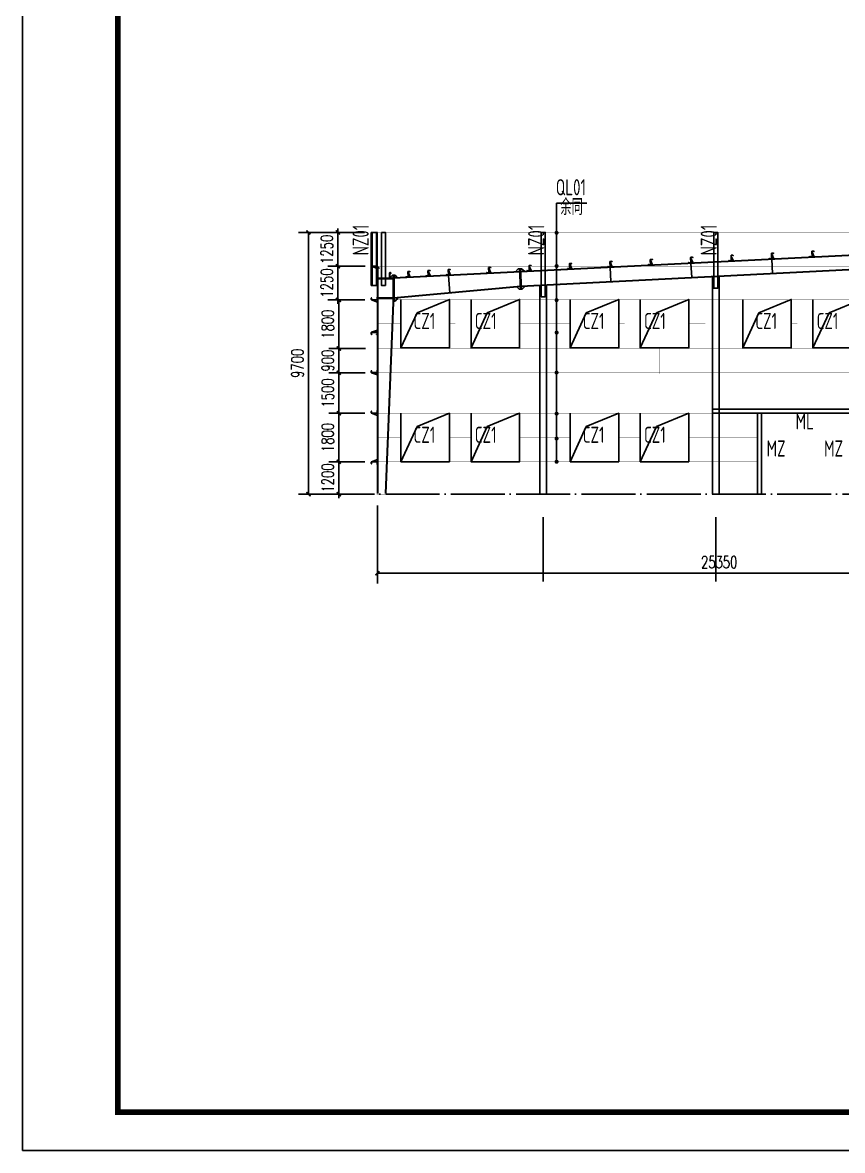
# Model space of a CAD drawing. Extents: x 180850 to 1399066, y 48356 to 327880.
# Drawn here: x 1041333 to 1071736, y 136382 to 178186 of the extents above; entities that cross this region are included whole.
import ezdxf
from ezdxf.enums import TextEntityAlignment as Align

# ---------------------------------------------------------------- set-up
doc = ezdxf.new("R2010")
doc.units = 0
doc.header["$LTSCALE"] = 1000
doc.linetypes.add('DOTE', pattern=[2.42, 2, -0.2, 0.02, -0.2])
doc.layers.add('_0', color=7, linetype='Continuous', lineweight=25)
for name, color, linetype in [('AXIS', 3, 'Continuous'), ('DOTE', 1, 'Continuous'), ('GL', 150, 'Continuous'), ('GZ', 50, 'Continuous'), ('LT', 181, 'Continuous'), ('PUB_DIM', 3, 'Continuous'), ('PUB_TITLE', 4, 'Continuous'), ('PZ', 202, 'Continuous'), ('TEXT', 7, 'Continuous'), ('THIN', 7, 'Continuous'), ('天沟', 2, 'Continuous')]:
    doc.layers.add(name, color=color, linetype=linetype)
doc.styles.add('_TCH_DIM_T3', font='SIMPLEX', dxfattribs={"width": 0.705882, "bigfont": 'GBCBIG'})
doc.styles.add('TSSD_Dimension', font='Tssdeng.shx', dxfattribs={"width": 0.8, "bigfont": 'hztxt.shx'})
doc.styles.add('TSSD_Label', font='tssdeng.shx', dxfattribs={"width": 0.7, "bigfont": 'hztxt.shx'})
doc.styles.add('TSSD_Norm', font='tssdeng.shx', dxfattribs={"bigfont": 'hztxt.shx'})
doc.dimstyles.new('_TCH_ARCH&&150', dxfattribs={"dimtxt": 446.25, "dimasz": 150, "dimexe": 375, "dimexo": 450, "dimgap": 189.375, "dimtad": 1, "dimdec": 0, "dimzin": 0, "dimdsep": 46, "dimtxsty": '_TCH_DIM_T3', "dimblk": 'ARCHTICK', "dimcen": 0.09, "dimclrd": 3, "dimclre": 3, "dimclrt": 7, "dimazin": 2, "dimtfac": 1, "dimtdec": 0, "dimtix": 1, "dimtmove": 2, "dimatfit": 3, "dimfxl": 1, "dimtolj": 1, "dimtzin": 0, "dimarcsym": 0})

# ---------------------------------------------------------------- blocks, each defined once
blk = doc.blocks.new('_ArchTick')
at = {"color": 0, "linetype": 'ByBlock', "const_width": 0.4}
blk.add_lwpolyline([(-0.5, -0.5), (0.5, 0.5)], dxfattribs=at)
blk = doc.blocks.new('*D1322')
at = {"layer": 'Defpoints', "color": 0, "transparency": 16777216}
for p in [(1053062, 161907), (1054470, 161907), (1054465, 160707)]:
    blk.add_point(p, dxfattribs=at)
at = {"layer": 'PUB_DIM', "color": 3, "lineweight": -2, "transparency": 16777216}
for p, q in [((1054020, 161907), (1052687, 161907)), ((1053062, 161907), (1053062, 162057)), ((1053062, 160707), (1053062, 161907)), ((1054015, 160707), (1052687, 160707)), ((1053062, 160707), (1053062, 160557))]:
    blk.add_line(p, q, dxfattribs=at)
at = {"layer": 'PUB_DIM', "color": 3, "lineweight": -2, "transparency": 16777216, "xscale": 150, "yscale": 150, "zscale": 150}
for p, rotation in [((1053062, 161907), 270), ((1053062, 160707), 90)]:
    blk.add_blockref('_ArchTick', p, dxfattribs=dict(at, rotation=rotation))
at = {"layer": 'PUB_DIM', "color": 7, "transparency": 16777216, "insert": (1052649, 161307), "char_height": 446.2, "attachment_point": 5, "rotation": 90, "style": '_TCH_DIM_T3'}
blk.add_mtext('\\A1;1200', dxfattribs=at)
blk = doc.blocks.new('*D1323')
at = {"layer": 'Defpoints', "color": 0, "transparency": 16777216}
for p in [(1053062, 163707), (1054470, 163707), (1054470, 161907)]:
    blk.add_point(p, dxfattribs=at)
at = {"layer": 'PUB_DIM', "color": 3, "lineweight": -2, "transparency": 16777216}
for p, q in [((1054020, 163707), (1052687, 163707)), ((1053062, 161907), (1053062, 163707)), ((1054020, 161907), (1052687, 161907))]:
    blk.add_line(p, q, dxfattribs=at)
at = {"layer": 'PUB_DIM', "color": 3, "lineweight": -2, "transparency": 16777216, "xscale": 150, "yscale": 150, "zscale": 150}
for p, rotation in [((1053062, 163707), 90), ((1053062, 161907), 270)]:
    blk.add_blockref('_ArchTick', p, dxfattribs=dict(at, rotation=rotation))
at = {"layer": 'PUB_DIM', "color": 7, "transparency": 16777216, "insert": (1052649, 162807), "char_height": 446.2, "attachment_point": 5, "rotation": 90, "style": '_TCH_DIM_T3'}
blk.add_mtext('\\A1;1800', dxfattribs=at)
blk = doc.blocks.new('*D1324')
at = {"layer": 'AXIS', "color": 3, "lineweight": -2, "transparency": 16777216}
for p, q in [((1054036, 165207), (1052687, 165207)), ((1053062, 163707), (1053062, 165207)), ((1054020, 163707), (1052687, 163707))]:
    blk.add_line(p, q, dxfattribs=at)
at = {"layer": 'Defpoints', "color": 0, "transparency": 16777216}
for p in [(1053062, 165207), (1054486, 165207), (1054470, 163707)]:
    blk.add_point(p, dxfattribs=at)
at = {"layer": 'AXIS', "color": 3, "lineweight": -2, "transparency": 16777216, "xscale": 150, "yscale": 150, "zscale": 150}
for p, rotation in [((1053062, 165207), 90), ((1053062, 163707), 270)]:
    blk.add_blockref('_ArchTick', p, dxfattribs=dict(at, rotation=rotation))
at = {"layer": 'AXIS', "color": 7, "transparency": 16777216, "insert": (1052649, 164457), "char_height": 446.2, "attachment_point": 5, "rotation": 90, "style": '_TCH_DIM_T3'}
blk.add_mtext('\\A1;1500', dxfattribs=at)
blk = doc.blocks.new('*D1325')
at = {"layer": 'Defpoints', "color": 0, "transparency": 16777216}
for p in [(1053062, 167907), (1054470, 167907), (1054504, 166107)]:
    blk.add_point(p, dxfattribs=at)
at = {"layer": 'PUB_DIM', "color": 3, "lineweight": -2, "transparency": 16777216}
for p, q in [((1054020, 167907), (1052687, 167907)), ((1053062, 166107), (1053062, 167907)), ((1054054, 166107), (1052687, 166107))]:
    blk.add_line(p, q, dxfattribs=at)
at = {"layer": 'PUB_DIM', "color": 3, "lineweight": -2, "transparency": 16777216, "xscale": 150, "yscale": 150, "zscale": 150}
for p, rotation in [((1053062, 167907), 90), ((1053062, 166107), 270)]:
    blk.add_blockref('_ArchTick', p, dxfattribs=dict(at, rotation=rotation))
at = {"layer": 'PUB_DIM', "color": 7, "transparency": 16777216, "insert": (1052649, 167007), "char_height": 446.2, "attachment_point": 5, "rotation": 90, "style": '_TCH_DIM_T3'}
blk.add_mtext('\\A1;1800', dxfattribs=at)
blk = doc.blocks.new('*D1326')
at = {"layer": 'Defpoints', "color": 0, "transparency": 16777216}
for p in [(1053028, 169157), (1054488, 169157, -4), (1054470, 167907)]:
    blk.add_point(p, dxfattribs=at)
at = {"layer": 'PUB_DIM', "color": 3, "lineweight": -2, "transparency": 16777216}
for p, q in [((1053028, 169157), (1053028, 169307)), ((1054038, 169157), (1052653, 169157)), ((1053028, 167907), (1053028, 169157)), ((1054020, 167907), (1052653, 167907)), ((1053028, 167907), (1053028, 167757))]:
    blk.add_line(p, q, dxfattribs=at)
at = {"layer": 'PUB_DIM', "color": 3, "lineweight": -2, "transparency": 16777216, "xscale": 150, "yscale": 150, "zscale": 150}
for p, rotation in [((1053028, 169157), 270), ((1053028, 167907), 90)]:
    blk.add_blockref('_ArchTick', p, dxfattribs=dict(at, rotation=rotation))
at = {"layer": 'PUB_DIM', "color": 7, "transparency": 16777216, "insert": (1052616, 168532), "char_height": 446.2, "attachment_point": 5, "rotation": 90, "style": '_TCH_DIM_T3'}
blk.add_mtext('\\A1;1250', dxfattribs=at)
blk = doc.blocks.new('*D1327')
at = {"layer": 'AXIS', "color": 3, "lineweight": -2, "transparency": 16777216}
for p, q in [((1054008, 170407), (1051561, 170407)), ((1051936, 160707), (1051936, 170407)), ((1054036, 160707), (1051561, 160707))]:
    blk.add_line(p, q, dxfattribs=at)
at = {"layer": 'Defpoints', "color": 0, "transparency": 16777216}
for p in [(1051936, 170407), (1054458, 170407, 0), (1054486, 160707)]:
    blk.add_point(p, dxfattribs=at)
at = {"layer": 'AXIS', "color": 3, "lineweight": -2, "transparency": 16777216, "xscale": 150, "yscale": 150, "zscale": 150}
for p, rotation in [((1051936, 170407), 90), ((1051936, 160707), 270)]:
    blk.add_blockref('_ArchTick', p, dxfattribs=dict(at, rotation=rotation))
at = {"layer": 'AXIS', "color": 7, "transparency": 16777216, "insert": (1051524, 165557), "char_height": 446.2, "attachment_point": 5, "rotation": 90, "style": '_TCH_DIM_T3'}
blk.add_mtext('\\A1;9700', dxfattribs=at)
blk = doc.blocks.new('*D1328')
at = {"layer": 'Defpoints', "color": 0, "transparency": 16777216}
for p in [(1054504, 166107), (1053062, 165207), (1054486, 165207)]:
    blk.add_point(p, dxfattribs=at)
at = {"layer": 'PUB_DIM', "color": 3, "lineweight": -2, "transparency": 16777216}
for p, q in [((1054054, 166107), (1052687, 166107)), ((1053062, 166107), (1053062, 166257)), ((1053062, 166107), (1053062, 165207)), ((1054036, 165207), (1052687, 165207)), ((1053062, 165207), (1053062, 165057))]:
    blk.add_line(p, q, dxfattribs=at)
at = {"layer": 'PUB_DIM', "color": 3, "lineweight": -2, "transparency": 16777216, "xscale": 150, "yscale": 150, "zscale": 150}
for p, rotation in [((1053062, 166107), 270), ((1053062, 165207), 90)]:
    blk.add_blockref('_ArchTick', p, dxfattribs=dict(at, rotation=rotation))
at = {"layer": 'PUB_DIM', "color": 7, "transparency": 16777216, "insert": (1052649, 165657), "char_height": 446.2, "attachment_point": 5, "rotation": 90, "style": '_TCH_DIM_T3'}
blk.add_mtext('\\A1;900', dxfattribs=at)
blk = doc.blocks.new('*D1329')
at = {"layer": 'Defpoints', "color": 0, "transparency": 16777216}
for p in [(1054458, 170407, -4), (1053028, 169157), (1054488, 169157, -4)]:
    blk.add_point(p, dxfattribs=at)
at = {"layer": 'PUB_DIM', "color": 3, "lineweight": -2, "transparency": 16777216}
for p, q in [((1054008, 170407), (1052653, 170407)), ((1053028, 170407), (1053028, 170557)), ((1053028, 170407), (1053028, 169157)), ((1054038, 169157), (1052653, 169157)), ((1053028, 169157), (1053028, 169007))]:
    blk.add_line(p, q, dxfattribs=at)
at = {"layer": 'PUB_DIM', "color": 3, "lineweight": -2, "transparency": 16777216, "xscale": 150, "yscale": 150, "zscale": 150}
for p, rotation in [((1053028, 170407), 270), ((1053028, 169157), 90)]:
    blk.add_blockref('_ArchTick', p, dxfattribs=dict(at, rotation=rotation))
at = {"layer": 'PUB_DIM', "color": 7, "transparency": 16777216, "insert": (1052616, 169782), "char_height": 446.2, "attachment_point": 5, "rotation": 90, "style": '_TCH_DIM_T3'}
blk.add_mtext('\\A1;1250', dxfattribs=at)
blk = doc.blocks.new('*D1331')
at = {"color": 3, "lineweight": -2, "transparency": 16777216}
for p, q in [((2111, 4973), (2111, 2090)), ((27461, 4948), (27461, 2090)), ((2111, 2465), (27461, 2465))]:
    blk.add_line(p, q, dxfattribs=at)
at = {"layer": 'Defpoints', "color": 0, "transparency": 16777216}
for p in [(2111, 5423), (27461, 5398, -1), (27461, 2465)]:
    blk.add_point(p, dxfattribs=at)
at = {"color": 3, "lineweight": -2, "transparency": 16777216, "xscale": 150, "yscale": 150, "zscale": 150, "rotation": 180}
blk.add_blockref('_ArchTick', (2111, 2465), dxfattribs=at)
at = {"color": 3, "lineweight": -2, "transparency": 16777216, "xscale": 150, "yscale": 150, "zscale": 150}
blk.add_blockref('_ArchTick', (27461, 2465), dxfattribs=at)
at = {"color": 7, "transparency": 16777216, "insert": (14786, 2877), "char_height": 446.2, "attachment_point": 5, "style": '_TCH_DIM_T3'}
blk.add_mtext('\\A1;25350', dxfattribs=at)
blk = doc.blocks.new('A$C3A585300')
at = {"layer": 'LT', "color": 1, "linetype": 'Continuous'}
for p, q in [((98, 153, -5), (58, 151, -5)), ((98, 153, -5), (58, 151, -5)), ((103, 62, -5), (63, 60, -5)), ((103, 62, -5), (63, 60, -5))]:
    blk.add_line(p, q, dxfattribs=at)
at = {"layer": 'LT', "elevation": -5}
blk.add_lwpolyline([(76, 197, -0.414214), (85, 207), (141, 210), (155, 197), (157, 199), (142, 213), (82, 210, 0.414214), (72, 200), (81, 23, -0.414214), (72, 12), (16, 10), (2, 22), (0, 20), (15, 6), (75, 9, 0.414214), (84, 20), (76, 197)], format="xyb", dxfattribs=at)
at = {"layer": 'LT', "elevation": -1}
for points in [[(76, 192), (82, 192), (91, 0), (85, 0)], [(82, 182), (91, 0), (161, 4)]]:
    blk.add_lwpolyline(points, close=True, dxfattribs=at)
at = {"layer": 'LT', "color": 1, "linetype": 'Continuous'}
for points in [[(75, 140, -5), (74, 164, -5), (84, 140, -5), (83, 165, -5)], [(75, 140, -5), (74, 164, -5), (84, 140, -5), (83, 165, -5)], [(79, 73, -5), (80, 48, -5), (88, 73, -5), (89, 49, -5)], [(79, 73, -5), (80, 48, -5), (88, 73, -5), (89, 49, -5)]]:
    blk.add_solid(points, dxfattribs=at)
blk = doc.blocks.new('A$C5C4D7DB2')
at = {"color": 8}
for p, q in [((10743.4, 13803, -0.9), (10769.7, 13277.7, -0.3)), ((13739.9, 13952.9, -0.9), (13766.2, 13427.5, -0.7)), ((16739.4, 14102.8, -0.9), (16765.7, 13577.5, -1)), ((4752.3, 13503.5, -0.9), (4793.2, 12863, -0.9)), ((7428.2, 13098.6, -0.9), (7400.8, 13647.9, -0.9))]:
    blk.add_line(p, q, dxfattribs=at)
at = {"layer": 'AXIS'}
for p, q in [((2110.5, 4547.9), (2110.5, 2160)), ((8260.5, 4547.9, -0.9), (8260.5, 2160, -0.9)), ((14660.5, 4547.9, -0.9), (14660.5, 2160, -0.9))]:
    blk.add_line(p, q, dxfattribs=at)
at = {"layer": 'DOTE', "linetype": 'DOTE'}
blk.add_line((0, 5397.9, -0.9), (54273.6, 5397.9, -0.9), dxfattribs=at)
at = {"layer": 'GL', "color": 8}
for p, q in [((27460.5, 14638.9, -0.9), (2703.9, 13401.1, -0.9)), ((27460.5, 14650.9, -0.9), (2704.1, 13413.1, -0.9)), ((20487.4, 13763.6, -1.5), (7427.6, 13110.6, 0.1)), ((20488, 13751.6, -1.5), (7428.2, 13098.6, 0.1)), ((7426.7, 13110.5, -0.9), (2706.5, 12672, -4.9)), ((7426.7, 13110.5, -0.9), (2706.5, 12672, -4.9)), ((7428.2, 13098.6, -0.9), (2706.5, 12659.9, -4.9)), ((7428.2, 13098.6, -0.9), (2706.5, 12659.9, -4.9))]:
    blk.add_line(p, q, dxfattribs=at)
at = {"layer": 'GZ', "color": 8}
for p, q in [((2110.5, 5422.9, -0.9), (2110.5, 13383.9, -5)), ((2124.5, 5422.9, -0.9), (2124.5, 13383.9, -5)), ((2696.5, 12673.2, -12.8), (2124.5, 12673.2, -8.8)), ((2696.5, 12673.2, -12.8), (2124.5, 12673.2, -8.8)), ((2696.5, 12659.2, -12.8), (2124.5, 12659.2, -8.8)), ((2696.5, 12659.2, -12.8), (2124.5, 12659.2, -8.8)), ((2696.5, 12499.2, -8.9), (2407.1, 5422.9, -0.9)), ((2710.5, 12499.2, -8.9), (2421.1, 5422.9, -0.9))]:
    blk.add_line(p, q, dxfattribs=at)
at = {"layer": 'GZ'}
for points, elevation in [([(2109.3, 13131.2), (1885.7, 13131.2), (1885.7, 15094.2), (2109.3, 15094.2)], -4.9), ([(2079.3, 13131.2), (1915.7, 13131.2), (1915.7, 15094.2), (2079.3, 15094.2)], -4.9), ([(2260.1, 15097.6), (2410.1, 15097.6), (2410.1, 13130.9), (2260.1, 13130.9)], -0.9), ([(8185.5, 15097.6), (8335.5, 15097.6), (8335.5, 12713.2), (8185.5, 12713.2)], -0.9), ([(14585.5, 15097.6), (14735.5, 15097.6), (14735.5, 13026.7), (14585.5, 13026.7)], -0.9), ([(2110.5, 13383.9), (2696.5, 13383.9), (2696.5, 13397.9), (2110.5, 13397.9)], -6.9), ([(14535.5, 5397.9), (14535.6, 13447.5), (14785.5, 13459.4), (14785.5, 5397.9)], -0.9), ([(8135.5, 5397.9), (8135.6, 13134), (8385.5, 13145.9), (8385.5, 5397.9)], -0.9)]:
    blk.add_lwpolyline(points, close=True, dxfattribs=dict(at, elevation=elevation))
at = {"layer": 'LT'}
for p, q in [((1885.5, 15083, -4.9), (1885.5, 15030.5, -4.9)), ((1888.9, 15033.8, -4.9), (1888.9, 15079.6, -4.9)), ((2110.5, 15097.6, -4.9), (1890.5, 15097.6, -4.9)), ((1890.5, 15097.6, -4.9), (1890.5, 15094.2, -4.9)), ((1890.5, 15094.2, -4.9), (2110.5, 15094.2, -4.9)), ((2094.3, 15094.2, -4.9), (1896.8, 15094.2, -4.9)), ((1900.2, 15090.8, -4.9), (2090.9, 15090.8, -4.9)), ((2102.2, 15079.6, -4.9), (2102.2, 15033.8, -4.9)), ((2105.5, 15030.5, -4.9), (2105.5, 15083, -4.9)), ((2110.5, 15094.2, -4.9), (2110.5, 15097.6, -4.9)), ((1896.8, 15019.2, -4.9), (1908, 15019.2, -4.9)), ((1908, 15022.6, -4.9), (1900.2, 15022.6, -4.9)), ((1908, 15019.2, -4.9), (1908, 15022.6, -4.9)), ((2083, 15022.6, -4.9), (2083, 15019.2, -4.9)), ((2090.9, 15022.6, -4.9), (2083, 15022.6, -4.9)), ((2083, 15019.2, -4.9), (2094.3, 15019.2, -4.9))]:
    blk.add_line(p, q, dxfattribs=at)
at = {"layer": 'LT', "color": 8, "linetype": 'Continuous'}
for p, q in [((16748.6, 14267.8, -4.9), (16708.7, 14265.8, -4.9)), ((16748.6, 14267.8, -4.9), (16708.7, 14265.8, -4.9)), ((18246.7, 14342.7, -4.9), (18206.8, 14340.7, -4.9)), ((18246.7, 14342.7, -4.9), (18206.8, 14340.7, -4.9)), ((18251.3, 14251.3, -4.9), (18211.4, 14249.3, -4.9)), ((18251.3, 14251.3, -4.9), (18211.4, 14249.3, -4.9)), ((13752.3, 14117.9, -4.9), (13712.4, 14116, -4.9)), ((13752.3, 14117.9, -4.9), (13712.4, 14116, -4.9)), ((13756.9, 14026.5, -4.9), (13717, 14024.5, -4.9)), ((13756.9, 14026.5, -4.9), (13717, 14024.5, -4.9)), ((15250.4, 14192.9, -4.9), (15210.6, 14190.9, -4.9)), ((15250.4, 14192.9, -4.9), (15210.6, 14190.9, -4.9)), ((15255, 14101.4, -4.9), (15215.1, 14099.5, -4.9)), ((15255, 14101.4, -4.9), (15215.1, 14099.5, -4.9)), ((16753.1, 14176.4, -4.9), (16713.3, 14174.4, -4.9)), ((16753.1, 14176.4, -4.9), (16713.3, 14174.4, -4.9)), ((1938.7, 6613.4, -4.9), (1938.7, 6575, -4.9)), ((2049.1, 6613.4, -4.9), (2049.1, 6575, -4.9))]:
    blk.add_line(p, q, dxfattribs=at)
at = {"layer": 'LT', "color": 8}
for p, q in [((1884.3, 13860.9, -4.9), (1884.3, 13913.4, -4.9)), ((1887.7, 13910, -4.9), (1887.7, 13864.3, -4.9)), ((1889.3, 13846.3, -4.9), (1889.3, 13849.6, -4.9)), ((1889.3, 13849.6, -4.9), (2109.3, 13849.6, -4.9)), ((2109.3, 13846.3, -4.9), (1889.3, 13846.3, -4.9)), ((1889.3, 13846.3, -4.9), (2109.3, 13766.6, -4.9)), ((1895.6, 13924.6, -4.9), (1906.8, 13924.6, -4.9)), ((2093.1, 13849.6, -4.9), (1895.6, 13849.6, -4.9)), ((1906.8, 13921.3, -4.9), (1898.9, 13921.3, -4.9)), ((1898.9, 13853, -4.9), (2089.7, 13853, -4.9)), ((1906.8, 13924.6, -4.9), (1906.8, 13921.3, -4.9)), ((1937.5, 13827.1, -4.9), (1937.5, 13865.4, -4.9)), ((2047.9, 13827.1, -4.9), (2047.9, 13865.4, -4.9)), ((2081.8, 13921.3, -4.9), (2081.8, 13924.6, -4.9)), ((2081.8, 13924.6, -4.9), (2093.1, 13924.6, -4.9)), ((2089.7, 13921.3, -4.9), (2081.8, 13921.3, -4.9)), ((2100.9, 13864.3, -4.9), (2100.9, 13910, -4.9)), ((2104.3, 13913.4, -4.9), (2104.3, 13860.9, -4.9)), ((2109.3, 13849.6, -4.9), (2109.3, 13846.3, -4.9)), ((1885.5, 12609.2, -4.9), (1885.5, 12661.7, -4.9)), ((1888.9, 12658.3, -4.9), (1888.9, 12612.5, -4.9)), ((1890.5, 12594.5, -4.9), (1890.5, 12597.9, -4.9)), ((1890.5, 12597.9, -4.9), (2110.5, 12597.9, -4.9)), ((2110.5, 12594.5, -4.9), (1890.5, 12594.5, -4.9)), ((1890.5, 12594.5, -4.9), (2110.5, 12514.9, -4.9)), ((1896.8, 12672.9, -4.9), (1908, 12672.9, -4.9)), ((2094.3, 12597.9, -4.9), (1896.8, 12597.9, -4.9)), ((1908, 12669.5, -4.9), (1900.2, 12669.5, -4.9)), ((1900.2, 12601.3, -4.9), (2090.9, 12601.3, -4.9)), ((1908, 12672.9, -4.9), (1908, 12669.5, -4.9)), ((1938.7, 12579.1, -4.9), (1938.7, 12617.4, -4.9)), ((2049.1, 12578.7, -4.9), (2049.1, 12617.1, -4.9)), ((2083, 12669.5, -4.9), (2083, 12672.9, -4.9)), ((2083, 12672.9, -4.9), (2094.3, 12672.9, -4.9)), ((2090.9, 12669.5, -4.9), (2083, 12669.5, -4.9)), ((2102.2, 12612.5, -4.9), (2102.2, 12658.3, -4.9)), ((2105.5, 12661.7, -4.9), (2105.5, 12609.2, -4.9)), ((2110.5, 12597.9, -4.9), (2110.5, 12594.5, -4.9)), ((1885.5, 11383.3, -4.9), (1885.5, 11330.8, -4.9)), ((1888.9, 11334.2, -4.9), (1888.9, 11379.9, -4.9)), ((1890.5, 11397.9, -4.9), (2110.5, 11477.5, -4.9)), ((2110.5, 11397.9, -4.9), (1890.5, 11397.9, -4.9)), ((1890.5, 11397.9, -4.9), (1890.5, 11394.5, -4.9)), ((1890.5, 11394.5, -4.9), (2110.5, 11394.5, -4.9)), ((2094.3, 11394.5, -4.9), (1896.8, 11394.5, -4.9)), ((1896.8, 11319.5, -4.9), (1908, 11319.5, -4.9)), ((1900.2, 11391.2, -4.9), (2090.9, 11391.2, -4.9)), ((1908, 11322.9, -4.9), (1900.2, 11322.9, -4.9)), ((1908, 11319.5, -4.9), (1908, 11322.9, -4.9)), ((1938.7, 11417.1, -4.9), (1938.7, 11378.7, -4.9)), ((2049.1, 11417.1, -4.9), (2049.1, 11378.7, -4.9)), ((2083, 11322.9, -4.9), (2083, 11319.5, -4.9)), ((2090.9, 11322.9, -4.9), (2083, 11322.9, -4.9)), ((2083, 11319.5, -4.9), (2094.3, 11319.5, -4.9)), ((2102.2, 11379.9, -4.9), (2102.2, 11334.2, -4.9)), ((2105.5, 11330.8, -4.9), (2105.5, 11383.3, -4.9)), ((2110.5, 11394.5, -4.9), (2110.5, 11397.9, -4.9)), ((1885.5, 9909.2, -4.9), (1885.5, 9961.7, -4.9)), ((1888.9, 9958.3, -4.9), (1888.9, 9912.5, -4.9)), ((1890.5, 9894.5, -4.9), (1890.5, 9897.9, -4.9)), ((1890.5, 9897.9, -4.9), (2110.5, 9897.9, -4.9)), ((2110.5, 9894.5, -4.9), (1890.5, 9894.5, -4.9)), ((1890.5, 9894.5, -4.9), (2110.5, 9814.9, -4.9)), ((1896.8, 9972.9, -4.9), (1908, 9972.9, -4.9)), ((2094.3, 9897.9, -4.9), (1896.8, 9897.9, -4.9)), ((1908, 9969.5, -4.9), (1900.2, 9969.5, -4.9)), ((1900.2, 9901.3, -4.9), (2090.9, 9901.3, -4.9)), ((1908, 9972.9, -4.9), (1908, 9969.5, -4.9)), ((1938.7, 9875.4, -4.9), (1938.7, 9913.7, -4.9)), ((2049.1, 9875.4, -4.9), (2049.1, 9913.7, -4.9)), ((2083, 9969.5, -4.9), (2083, 9972.9, -4.9)), ((2083, 9972.9, -4.9), (2094.3, 9972.9, -4.9)), ((2090.9, 9969.5, -4.9), (2083, 9969.5, -4.9)), ((2102.2, 9912.5, -4.9), (2102.2, 9958.3, -4.9)), ((2105.5, 9961.7, -4.9), (2105.5, 9909.2, -4.9)), ((2110.5, 9897.9, -4.9), (2110.5, 9894.5, -4.9)), ((1885.5, 8409.2, -4.9), (1885.5, 8461.7, -4.9)), ((1888.9, 8458.3, -4.9), (1888.9, 8412.5, -4.9)), ((1890.5, 8394.5, -4.9), (1890.5, 8397.9, -4.9)), ((1890.5, 8397.9, -4.9), (2110.5, 8397.9, -4.9)), ((2110.5, 8394.5, -4.9), (1890.5, 8394.5, -4.9)), ((1890.5, 8394.5, -4.9), (2110.5, 8314.9, -4.9)), ((1896.8, 8472.9, -4.9), (1908, 8472.9, -4.9)), ((2094.3, 8397.9, -4.9), (1896.8, 8397.9, -4.9)), ((1908, 8469.5, -4.9), (1900.2, 8469.5, -4.9)), ((1900.2, 8401.3, -4.9), (2090.9, 8401.3, -4.9)), ((1908, 8472.9, -4.9), (1908, 8469.5, -4.9)), ((1938.7, 8379.1, -4.9), (1938.7, 8417.4, -4.9)), ((2049.1, 8379.1, -4.9), (2049.1, 8417.4, -4.9)), ((2083, 8469.5, -4.9), (2083, 8472.9, -4.9)), ((2083, 8472.9, -4.9), (2094.3, 8472.9, -4.9)), ((2090.9, 8469.5, -4.9), (2083, 8469.5, -4.9)), ((2102.2, 8412.5, -4.9), (2102.2, 8458.3, -4.9)), ((2105.5, 8461.7, -4.9), (2105.5, 8409.2, -4.9)), ((2110.5, 8397.9, -4.9), (2110.5, 8394.5, -4.9)), ((1885.5, 6583.3, -4.9), (1885.5, 6530.8, -4.9)), ((1888.9, 6534.2, -4.9), (1888.9, 6579.9, -4.9)), ((1890.5, 6597.9, -4.9), (2110.5, 6677.5, -4.9)), ((2110.5, 6597.9, -4.9), (1890.5, 6597.9, -4.9)), ((1890.5, 6597.9, -4.9), (1890.5, 6594.5, -4.9)), ((1890.5, 6594.5, -4.9), (2110.5, 6594.5, -4.9)), ((2094.3, 6594.5, -4.9), (1896.8, 6594.5, -4.9)), ((1896.8, 6519.5, -4.9), (1908, 6519.5, -4.9)), ((1900.2, 6591.2, -4.9), (2090.9, 6591.2, -4.9)), ((1908, 6522.9, -4.9), (1900.2, 6522.9, -4.9)), ((1908, 6519.5, -4.9), (1908, 6522.9, -4.9)), ((2083, 6522.9, -4.9), (2083, 6519.5, -4.9)), ((2090.9, 6522.9, -4.9), (2083, 6522.9, -4.9)), ((2083, 6519.5, -4.9), (2094.3, 6519.5, -4.9)), ((2102.2, 6579.9, -4.9), (2102.2, 6534.2, -4.9)), ((2105.5, 6530.8, -4.9), (2105.5, 6583.3, -4.9)), ((2110.5, 6594.5, -4.9), (2110.5, 6597.9, -4.9))]:
    blk.add_line(p, q, dxfattribs=at)
at = {"layer": 'LT', "color": 8, "elevation": -4.9}
for points in [[(15228.1, 14236.5, -0.4142136), (15237.6, 14247), (15293.3, 14249.8), (15307.4, 14237), (15309.4, 14239.3), (15294.4, 14252.9), (15234.5, 14249.9, 0.4142136), (15225, 14239.4), (15233.8, 14062.6, -0.4142136), (15224.3, 14052.1), (15168.6, 14049.3), (15154.5, 14062.1), (15152.5, 14059.9), (15167.5, 14046.3), (15227.5, 14049.3, 0.4142136), (15237, 14059.8), (15228.1, 14236.5)], [(16726.2, 14311.4, -0.4142136), (16735.7, 14321.9), (16791.4, 14324.7), (16805.5, 14311.9), (16807.6, 14314.2), (16792.5, 14327.8), (16732.6, 14324.8, 0.4142136), (16723.1, 14314.3), (16731.9, 14137.5, -0.4142136), (16722.4, 14127), (16666.8, 14124.2), (16652.6, 14137), (16650.6, 14134.8), (16665.7, 14121.2), (16725.6, 14124.2, 0.4142136), (16735.1, 14134.7), (16726.2, 14311.4)], [(18224.4, 14386.3, -0.4142136), (18233.9, 14396.8), (18289.5, 14399.6), (18303.7, 14386.8), (18305.7, 14389.1), (18290.6, 14402.7), (18230.7, 14399.7, 0.4142136), (18221.2, 14389.2), (18230.1, 14212.4, -0.4142136), (18220.6, 14201.9), (18164.9, 14199.1), (18150.8, 14211.9), (18148.8, 14209.7), (18163.8, 14196.1), (18223.7, 14199.1, 0.4142136), (18233.2, 14209.6), (18224.4, 14386.3)], [(13730, 14161.6, -0.4142136), (13739.5, 14172.1), (13795.2, 14174.9), (13809.3, 14162.1), (13811.3, 14164.3), (13796.3, 14178), (13736.3, 14175, 0.4142136), (13726.8, 14164.5), (13735.7, 13987.7, -0.4142136), (13726.2, 13977.2), (13670.5, 13974.4), (13656.4, 13987.2), (13654.4, 13985), (13669.4, 13971.4), (13729.3, 13974.4, 0.4142136), (13738.8, 13984.8), (13730, 14161.6)]]:
    blk.add_lwpolyline(points, format="xyb", dxfattribs=at)
at = {"layer": 'LT', "color": 8, "elevation": -0.9}
for points in [[(15228.4, 14231.5), (15234.4, 14231.8), (15243.9, 14040.1), (15238, 14039.8)], [(15234.9, 14221.8), (15243.9, 14040.1), (15313.8, 14043.6)], [(16726.5, 14306.4), (16732.5, 14306.7), (16742.1, 14115), (16736.1, 14114.7)], [(16733, 14296.8), (16742.1, 14115), (16812, 14118.5)], [(18224.6, 14381.4), (18230.6, 14381.7), (18240.2, 14189.9), (18234.2, 14189.6)], [(18231.1, 14371.7), (18240.2, 14189.9), (18310.1, 14193.4)], [(13730.2, 14156.6), (13736.2, 14156.9), (13745.8, 13965.2), (13739.8, 13964.9)], [(13736.7, 14146.9), (13745.8, 13965.2), (13815.7, 13968.7)]]:
    blk.add_lwpolyline(points, close=True, dxfattribs=at)
at = {"layer": 'LT'}
for centre, start, end in [((1896.8, 15083, -4.9), 90.00004, 180.00004), ((1900.2, 15079.6, -4.9), 90.00004, 180.00004), ((2090.9, 15079.6, -4.9), 0.00004, 90.00004), ((2094.3, 15083, -4.9), 0.00004, 90.00004), ((1896.8, 15030.5, -4.9), 180.00004, 270.00004), ((1900.2, 15033.8, -4.9), 180.00004, 270.00004), ((2090.9, 15033.8, -4.9), 270.00004, 0.00004), ((2094.3, 15030.5, -4.9), 270.00004, 0.00004)]:
    blk.add_arc(centre, 11.3, start, end, dxfattribs=at)
at = {"layer": 'LT', "color": 8}
for centre, start, end in [((1895.6, 13913.4, -4.9), 90, 180), ((1895.6, 13860.9, -4.9), 180, 270), ((1898.9, 13910, -4.9), 90, 180), ((1898.9, 13864.3, -4.9), 180, 270), ((2089.7, 13910, -4.9), 0, 90), ((2089.7, 13864.3, -4.9), 270, 0), ((2093.1, 13913.4, -4.9), 0, 90), ((2093.1, 13860.9, -4.9), 270, 0), ((1896.8, 12661.7, -4.9), 90, 180), ((1896.8, 12609.2, -4.9), 180, 270), ((1900.2, 12658.3, -4.9), 90, 180), ((1900.2, 12612.5, -4.9), 180, 270), ((2090.9, 12658.3, -4.9), 360, 90), ((2090.9, 12612.5, -4.9), 270, 360), ((2094.3, 12661.7, -4.9), 360, 90), ((2094.3, 12609.2, -4.9), 270, 360), ((1896.8, 11383.3, -4.9), 90, 180), ((1896.8, 11330.8, -4.9), 180, 270), ((1900.2, 11379.9, -4.9), 90, 180), ((1900.2, 11334.2, -4.9), 180, 270), ((2090.9, 11379.9, -4.9), 0, 90), ((2090.9, 11334.2, -4.9), 270, 0), ((2094.3, 11383.3, -4.9), 0, 90), ((2094.3, 11330.8, -4.9), 270, 0), ((1896.8, 9961.7, -4.9), 90, 180), ((1896.8, 9909.2, -4.9), 180, 270), ((1900.2, 9958.3, -4.9), 90, 180), ((1900.2, 9912.5, -4.9), 180, 270), ((2090.9, 9958.3, -4.9), 0, 90), ((2090.9, 9912.5, -4.9), 270, 0), ((2094.3, 9961.7, -4.9), 0, 90), ((2094.3, 9909.2, -4.9), 270, 0), ((1896.8, 8461.7, -4.9), 90, 180), ((1896.8, 8409.2, -4.9), 180, 270), ((1900.2, 8458.3, -4.9), 90, 180), ((1900.2, 8412.5, -4.9), 180, 270), ((2090.9, 8458.3, -4.9), 360, 90), ((2090.9, 8412.5, -4.9), 270, 360), ((2094.3, 8461.7, -4.9), 360, 90), ((2094.3, 8409.2, -4.9), 270, 360), ((1896.8, 6583.3, -4.9), 90, 180), ((1896.8, 6530.8, -4.9), 180, 270), ((1900.2, 6579.9, -4.9), 90, 180), ((1900.2, 6534.2, -4.9), 180, 270), ((2090.9, 6579.9, -4.9), 0, 90), ((2090.9, 6534.2, -4.9), 270, 0), ((2094.3, 6583.3, -4.9), 0, 90), ((2094.3, 6530.8, -4.9), 270, 0)]:
    blk.add_arc(centre, 11.3, start, end, dxfattribs=at)
at = {"layer": 'LT', "color": 8, "linetype": 'Continuous'}
for points in [[(16726.1, 14254.4, -4.9), (16724.9, 14278.8, -4.9), (16735.1, 14254.8, -4.9), (16733.9, 14279.3, -4.9)], [(16726.1, 14254.4, -4.9), (16724.9, 14278.8, -4.9), (16735.1, 14254.8, -4.9), (16733.9, 14279.3, -4.9)], [(18224.2, 14329.3, -4.9), (18223, 14353.7, -4.9), (18233.2, 14329.7, -4.9), (18232, 14354.2, -4.9)], [(18224.2, 14329.3, -4.9), (18223, 14353.7, -4.9), (18233.2, 14329.7, -4.9), (18232, 14354.2, -4.9)], [(18227.6, 14262.3, -4.9), (18228.8, 14237.9, -4.9), (18236.6, 14262.8, -4.9), (18237.8, 14238.3, -4.9)], [(18227.6, 14262.3, -4.9), (18228.8, 14237.9, -4.9), (18236.6, 14262.8, -4.9), (18237.8, 14238.3, -4.9)], [(13729.8, 14104.6, -4.9), (13728.6, 14129, -4.9), (13738.8, 14105, -4.9), (13737.6, 14129.5, -4.9)], [(13729.8, 14104.6, -4.9), (13728.6, 14129, -4.9), (13738.8, 14105, -4.9), (13737.6, 14129.5, -4.9)], [(13733.2, 14037.6, -4.9), (13734.4, 14013.2, -4.9), (13742.2, 14038.1, -4.9), (13743.4, 14013.6, -4.9)], [(13733.2, 14037.6, -4.9), (13734.4, 14013.2, -4.9), (13742.2, 14038.1, -4.9), (13743.4, 14013.6, -4.9)], [(15228, 14179.5, -4.9), (15226.7, 14203.9, -4.9), (15237, 14179.9, -4.9), (15235.7, 14204.4, -4.9)], [(15228, 14179.5, -4.9), (15226.7, 14203.9, -4.9), (15237, 14179.9, -4.9), (15235.7, 14204.4, -4.9)], [(15231.3, 14112.5, -4.9), (15232.5, 14088.1, -4.9), (15240.3, 14113, -4.9), (15241.5, 14088.5, -4.9)], [(15231.3, 14112.5, -4.9), (15232.5, 14088.1, -4.9), (15240.3, 14113, -4.9), (15241.5, 14088.5, -4.9)], [(16729.4, 14187.4, -4.9), (16730.7, 14163, -4.9), (16738.4, 14187.9, -4.9), (16739.7, 14163.4, -4.9)], [(16729.4, 14187.4, -4.9), (16730.7, 14163, -4.9), (16738.4, 14187.9, -4.9), (16739.7, 14163.4, -4.9)], [(1950.9, 6591.2, -4.9), (1926.5, 6591.2, -4.9), (1950.9, 6597.9, -4.9), (1926.5, 6597.9, -4.9)], [(2061.4, 6591.2, -4.9), (2036.9, 6591.2, -4.9), (2061.4, 6597.9, -4.9), (2036.9, 6597.9, -4.9)]]:
    blk.add_solid(points, dxfattribs=at)
at = {"layer": 'LT', "color": 8}
for points in [[(1949.7, 13853, -4.9), (1925.2, 13853, -4.9), (1949.7, 13846.3, -4.9), (1925.2, 13846.3, -4.9)], [(2060.2, 13853, -4.9), (2035.7, 13853, -4.9), (2060.2, 13846.3, -4.9), (2035.7, 13846.3, -4.9)], [(1950.9, 12601.3, -4.9), (1926.5, 12601.3, -4.9), (1950.9, 12594.5, -4.9), (1926.5, 12594.5, -4.9)], [(2061.4, 12600.9, -4.9), (2036.9, 12600.9, -4.9), (2061.4, 12594.2, -4.9), (2036.9, 12594.2, -4.9)], [(1950.9, 11391.2, -4.9), (1926.5, 11391.2, -4.9), (1950.9, 11397.9, -4.9), (1926.5, 11397.9, -4.9)], [(2061.4, 11391.2, -4.9), (2036.9, 11391.2, -4.9), (2061.4, 11397.9, -4.9), (2036.9, 11397.9, -4.9)], [(1950.9, 9901.3, -4.9), (1926.5, 9901.3, -4.9), (1950.9, 9894.5, -4.9), (1926.5, 9894.5, -4.9)], [(2061.4, 9901.3, -4.9), (2036.9, 9901.3, -4.9), (2061.4, 9894.5, -4.9), (2036.9, 9894.5, -4.9)], [(1950.9, 8401.3, -4.9), (1926.5, 8401.3, -4.9), (1950.9, 8394.5, -4.9), (1926.5, 8394.5, -4.9)], [(2061.4, 8401.3, -4.9), (2036.9, 8401.3, -4.9), (2061.4, 8394.5, -4.9), (2036.9, 8394.5, -4.9)]]:
    blk.add_solid(points, dxfattribs=at)
at = {"layer": 'PZ', "color": 8}
for p, q in [((2666.5, 13507.9, -8.9), (2574.2, 13397.9, -8.9)), ((2696.5, 13507.9, -8.9), (2666.5, 13507.9, -8.9)), ((2696.5, 13507.9, -8.9), (2666.5, 13507.9, -8.9)), ((2696.5, 13507.9, -8.9), (2696.5, 12499.2, -8.9)), ((2696.5, 13507.9, -8.9), (2736.5, 13507.9, -8.9)), ((2716.5, 12549.2, -8.9), (2716.5, 13507.9, -8.9)), ((2736.5, 13507.9, -8.9), (2766.5, 13508.5, -8.9)), ((2736.5, 13507.9, -8.9), (2766.5, 13508.5, -8.9)), ((2736.5, 12549.2, -8.9), (2736.5, 13507.9, -8.9)), ((2766.5, 13508.5, -8.9), (2863, 13407.9, -8.9)), ((7335.8, 13744.8, -2.9), (7236.1, 13639.7, -4.9)), ((7335.8, 13744.8, -2.9), (7236.1, 13639.7, -4.9)), ((7335.8, 13744.8, -2.9), (7375.8, 13746.8, -2.9)), ((7335.8, 13744.8, -2.9), (7375.8, 13746.8, -2.9)), ((7455.7, 13750.8, -2.9), (7415.7, 13748.8, -2.9)), ((7455.7, 13750.8, -2.9), (7415.7, 13748.8, -2.9)), ((7455.7, 13750.8, -2.9), (7565.4, 13656.2, -4.9)), ((7455.7, 13750.8, -2.9), (7565.4, 13656.2, -4.9)), ((7373.3, 12995.7, -1.5), (7279.3, 13082.6, -1.5)), ((7373.3, 12995.7, -1.5), (7279.3, 13082.6, -1.5)), ((7373.3, 12995.7, -1.5), (7413.2, 12997.7, -1.5)), ((7373.3, 12995.7, -1.5), (7413.2, 12997.7, -1.5)), ((7493.1, 13001.7, -1.5), (7453.2, 12999.7, -1.5)), ((7493.1, 13001.7, -1.5), (7453.2, 12999.7, -1.5)), ((7493.1, 13001.7, -1.5), (7589.2, 13106.7, 0.1)), ((7493.1, 13001.7, -1.5), (7589.2, 13106.7, 0.1)), ((2710.5, 12499.2, -12.8), (2716.5, 12549.2, -8.9)), ((2716.5, 12549.2, -8.9), (2736.5, 12549.2, -8.9)), ((2716.5, 12549.2, -8.9), (2736.5, 12549.2, -8.9)), ((2736.5, 12549.2, -8.9), (2766.5, 12549.2, -8.9)), ((2766.5, 12549.2, -8.9), (2879.7, 12685.8, -8.9)), ((2696.5, 12499.2, -8.9), (2710.5, 12499.2, -12.8))]:
    blk.add_line(p, q, dxfattribs=at)
at = {"layer": 'PZ', "color": 8, "elevation": -0.9}
for points in [[(7433.2, 12998.7), (7413.2, 12997.7), (7375.8, 13746.8), (7395.8, 13747.8)], [(7433.2, 12998.7), (7413.2, 12997.7), (7375.8, 13746.8), (7395.8, 13747.8)], [(7433.2, 12998.7), (7453.2, 12999.7), (7415.7, 13748.8), (7395.8, 13747.8)], [(7433.2, 12998.7), (7453.2, 12999.7), (7415.7, 13748.8), (7395.8, 13747.8)]]:
    blk.add_lwpolyline(points, close=True, dxfattribs=at)
at = {"layer": 'PZ', "color": 8, "const_width": 2.25, "elevation": -0.9}
for points in [[(2267.5, 5597.9), (2253.5, 5597.9), (2253.5, 5422.9), (2267.5, 5422.9)], [(2085.5, 5397.9), (2435.5, 5397.9), (2435.5, 5422.9), (2085.5, 5422.9)]]:
    blk.add_lwpolyline(points, close=True, dxfattribs=at)
at = {"layer": '天沟', "color": 8, "linetype": 'ByBlock', "elevation": -6.9}
blk.add_lwpolyline([(2119.2, 13397.9), (2568.9, 13397.9), (2568.9, 13595.9, -0.4142136), (2573.9, 13600.9), (2598.5, 13600.9, -0.4141297), (2603.5, 13595.9), (2603.5, 13578), (2611, 13578), (2611, 13595.9, 0.4142136), (2598.5, 13608.4), (2574, 13608.4, 0.4142136), (2561.5, 13595.9), (2561.5, 13405.3), (2126.7, 13405.3), (2126.7, 13786.1, -0.4142136), (2131.7, 13791.1), (2156.5, 13791.1, -0.4142536), (2161.5, 13786.1), (2161.5, 13768.7), (2169, 13768.7), (2169, 13786, 0.4142136), (2156.5, 13798.5), (2131.7, 13798.5, 0.4142136), (2119.2, 13786), (2119.2, 13397.9)], format="xyb", dxfattribs=at)
at = {"color": 8}
for p in [(6163.7, 13590.3), (7661.9, 13665.2), (9160, 13740.2), (10658.1, 13815.1), (12156.2, 13890), (3167.5, 13440.5), (3916.5, 13478), (4665.6, 13515.4)]:
    blk.add_blockref('A$C3A585300', p, dxfattribs=at)
dim = blk.add_linear_dim(base=(27460.5, 2464.5), p1=(2110.5, 5422.9), p2=(27460.5, 5397.9, -0.9), dimstyle='_TCH_ARCH&&150')
dim.commit()
dim.dimension.update_dxf_attribs({"geometry": '*D1331', "text_midpoint": (14785.5, 2877)})

msp = doc.modelspace()

# ---------------------------------------------------------------- linework, layer by layer
at = {"layer": '_0', "color": 1, "const_width": 75, "elevation": -0.86}
for points in [[(1061098.6, 170393.74, 1), (1061173.6, 170393.74, 1)], [(1061098.6, 169160.31, 1), (1061173.6, 169160.31, 1)], [(1061098.6, 167896.64, 1), (1061173.6, 167896.64, 1)], [(1061100.42, 166696.64, 1), (1061175.42, 166696.64, 1)], [(1061098.6, 165213.85, 1), (1061173.6, 165213.85, 1)], [(1061098.6, 163689.27, 1), (1061173.6, 163689.27, 1)], [(1061098.6, 162767.64, 1), (1061173.6, 162767.64, 1)], [(1061098.6, 161907.05, 1), (1061173.6, 161907.05, 1)]]:
    msp.add_lwpolyline(points, format="xyb", close=True, dxfattribs=at)
at = {"layer": 'AXIS', "linetype": 'ByBlock'}
for p, q in [((1061136.1, 161847.99, -0.86), (1061136.1, 171493.65, -0.86)), ((1061136.1, 171493.65, -0.86), (1062253.14, 171493.65, -0.86))]:
    msp.add_line(p, q, dxfattribs=at)
at = {"layer": 'AXIS', "color": 6, "linetype": 'ByBlock'}
for p, q in [((1073564.35, 163707.01, -0.86), (1066914.56, 163707.1, -0.86)), ((1073564.34, 163857.01, -0.86), (1066914.57, 163857.01, -0.86))]:
    msp.add_line(p, q, dxfattribs=at)
at = {"layer": 'AXIS', "color": 3, "linetype": 'ByBlock', "const_width": 1}
for points, elevation in [([(1056539.55, 169127.04), (1056539.55, 169187.04), (1056539.55, 170376.69), (1056539.55, 170436.69)], -0.86), ([(1058694.55, 169127.04), (1058694.55, 169187.04), (1058694.55, 170376.69), (1058694.55, 170436.69)], -4.87), ([(1062814.55, 169127.04), (1062814.55, 169187.04), (1062814.55, 170376.69), (1062814.55, 170436.69)], -0.86), ([(1064969.55, 169127.04), (1064969.55, 169187.04), (1064969.55, 170376.69), (1064969.55, 170436.69)], -4.87), ([(1069214.55, 169127.04), (1069214.55, 169187.04), (1069214.55, 170376.69), (1069214.55, 170436.69)], -0.86), ([(1071369.55, 169127.04), (1071369.55, 169187.04), (1071369.55, 170376.69), (1071369.55, 170436.69)], -4.87), ([(1056474.55, 167877.13), (1056474.55, 167937.13), (1056474.55, 169127.04), (1056474.55, 169187.04)], -0.86), ([(1058754.55, 167877.13), (1058754.55, 167937.13), (1058754.55, 169127.04), (1058754.55, 169187.04)], -0.86), ([(1062749.55, 167877.13), (1062749.55, 167937.13), (1062749.55, 169127.04), (1062749.55, 169187.04)], -0.86), ([(1065029.55, 167877.13), (1065029.55, 167937.13), (1065029.55, 169127.04), (1065029.55, 169187.04)], -0.86), ([(1069149.55, 167877.13), (1069149.55, 167937.13), (1069149.55, 169127.04), (1069149.55, 169187.04)], -0.86), ([(1071429.55, 167877.13), (1071429.55, 167937.13), (1071429.55, 169127.04), (1071429.55, 169187.04)], -0.86), ([(1056529.55, 165177.05), (1056529.55, 165237.05), (1056529.55, 166094.06), (1056529.55, 166154.06)], -0.86), ([(1058689.55, 165177.05), (1058689.55, 165237.05), (1058689.55, 166094.06), (1058689.55, 166154.06)], -0.86), ([(1062804.55, 165177.05), (1062804.55, 165237.05), (1062804.55, 166094.06), (1062804.55, 166154.06)], -0.86), ([(1064964.55, 165177.05), (1064964.55, 165237.05), (1064964.55, 166094.06), (1064964.55, 166154.06)], -0.86), ([(1069204.55, 165177.05), (1069204.55, 165237.05), (1069204.55, 166094.06), (1069204.55, 166154.06)], -0.86), ([(1071364.55, 165177.05), (1071364.55, 165237.05), (1071364.55, 166094.06), (1071364.55, 166154.06)], -0.86), ([(1056469.55, 163677.13), (1056469.55, 163737.13), (1056469.55, 165177.13), (1056469.55, 165237.13)], -0.86), ([(1058749.55, 163677.13), (1058749.55, 163737.13), (1058749.55, 165177.13), (1058749.55, 165237.13)], -0.86), ([(1062744.55, 163677.13), (1062744.55, 163737.13), (1062744.55, 165177.13), (1062744.55, 165237.13)], -0.86), ([(1065024.55, 163677.13), (1065024.55, 163737.13), (1065024.55, 165177.13), (1065024.55, 165237.13)], -0.86), ([(1069144.55, 163677.13), (1069144.55, 163737.13), (1069144.55, 165177.13), (1069144.55, 165237.13)], -0.86), ([(1071424.55, 163677.13), (1071424.55, 163737.13), (1071424.55, 165177.13), (1071424.55, 165237.13)], -0.86)]:
    msp.add_lwpolyline(points, dxfattribs=dict(at, elevation=elevation))
at = {"layer": 'AXIS', "color": 6, "linetype": 'ByBlock', "elevation": -0.86}
msp.add_lwpolyline([(1068589.55, 163707.09), (1068739.55, 163707.09), (1068739.55, 160707.01), (1068589.55, 160707.01)], close=True, dxfattribs=at)
at = {"layer": 'GL'}
for p, q in [((1055364.55, 166124.06, 0), (1055364.55, 167924.14, 0)), ((1057164.55, 166124.06, 0), (1057164.55, 167924.14, 0)), ((1057964.55, 166124.06, 0), (1057964.55, 167924.14, 0)), ((1059764.55, 166124.06, 0), (1059764.55, 167924.14, 0)), ((1061639.55, 166124.06, 0), (1061639.55, 167924.14, 0)), ((1063439.55, 166124.06, 0), (1063439.55, 167924.14, 0)), ((1064239.55, 166124.06, 0), (1064239.55, 167924.14, 0)), ((1066039.55, 166124.06, 0), (1066039.55, 167924.14, 0)), ((1068039.55, 166124.06, 0), (1068039.55, 167924.14, 0)), ((1069839.55, 166124.06, 0), (1069839.55, 167924.14, 0)), ((1070639.55, 166124.06, 0), (1070639.55, 167924.14, 0)), ((1055364.55, 161907.05), (1055364.55, 163707.13)), ((1057164.55, 161907.05), (1057164.55, 163707.13)), ((1057964.55, 161907.05), (1057964.55, 163707.13)), ((1059764.55, 161907.05), (1059764.55, 163707.13)), ((1061639.55, 161907.05), (1061639.55, 163707.13)), ((1063439.55, 161907.05), (1063439.55, 163707.13)), ((1064239.55, 161907.05), (1064239.55, 163707.13)), ((1066039.55, 161907.05), (1066039.55, 163707.13))]:
    msp.add_line(p, q, dxfattribs=at)
at = {"layer": 'GL', "elevation": 0}
for points in [[(1055963.05, 167426.01), (1057164.55, 167924.14), (1057164.55, 166124.06), (1055364.55, 166124.06)], [(1058563.05, 167426.01), (1059764.55, 167924.14), (1059764.55, 166124.06), (1057964.55, 166124.06)], [(1062238.05, 167426.01), (1063439.55, 167924.14), (1063439.55, 166124.06), (1061639.55, 166124.06)], [(1064838.05, 167426.01), (1066039.55, 167924.14), (1066039.55, 166124.06), (1064239.55, 166124.06)], [(1068638.05, 167426.01), (1069839.55, 167924.14), (1069839.55, 166124.06), (1068039.55, 166124.06)], [(1071238.05, 167426.01), (1072439.55, 167924.14), (1072439.55, 166124.06), (1070639.55, 166124.06)]]:
    msp.add_lwpolyline(points, close=True, dxfattribs=at)
at = {"layer": 'GL'}
for points in [[(1055963.05, 163209), (1057164.55, 163707.13), (1057164.55, 161907.05), (1055364.55, 161907.05)], [(1058563.05, 163209), (1059764.55, 163707.13), (1059764.55, 161907.05), (1057964.55, 161907.05)], [(1062238.05, 163209), (1063439.55, 163707.13), (1063439.55, 161907.05), (1061639.55, 161907.05)], [(1064838.05, 163209), (1066039.55, 163707.13), (1066039.55, 161907.05), (1064239.55, 161907.05)]]:
    msp.add_lwpolyline(points, close=True, dxfattribs=at)
at = {"layer": 'LT', "linetype": 'ByBlock', "const_width": 10}
for points, elevation in [([(1105414.55, 170406.69), (1054489.5, 170406.69)], -4.87), ([(1105413.37, 169157.04), (1054488.32, 169157.04)], -4.87), ([(1105414.55, 167907.05), (1054489.5, 167907.05)], -0.86), ([(1055364.55, 167024.1), (1054489.5, 167022.37)], -0.86), ([(1057164.55, 167027.42), (1057964.55, 167024.1)], 0), ([(1059764.55, 167024.1), (1061639.55, 167024.1)], -0.86), ([(1063439.55, 167027.42), (1064239.55, 167024.1)], 0), ([(1068039.55, 167026.52), (1066039.55, 167023.1)], -0.86), ([(1069839.55, 167027.42), (1070639.55, 167024.1)], 0), ([(1105414.55, 166107.05), (1054489.5, 166107.05)], -0.86), ([(1105414.55, 165207.05), (1054489.5, 165207.05)], -0.86), ([(1067164.55, 163707.13), (1054489.5, 163707.13)], -0.86), ([(1055364.55, 162807.09), (1054489.5, 162805.36)], -0.86), ([(1059764.55, 162807.09), (1061639.55, 162807.09)], -0.86), ([(1068589.55, 162810.45), (1066039.55, 162806.1)], -0.86), ([(1068589.55, 161907.05), (1054489.5, 161907.05)], -0.86)]:
    msp.add_lwpolyline(points, dxfattribs=dict(at, elevation=elevation))
for points in [[(1057164.55, 162810.42), (1057964.55, 162807.09)], [(1063439.55, 162810.42), (1064239.55, 162807.09)]]:
    msp.add_lwpolyline(points, dxfattribs=at)
at = {"layer": 'PUB_TITLE'}
msp.add_lwpolyline([(1041333.16, 220381.89), (1189933.16, 220381.89), (1189933.16, 136381.97), (1041333.16, 136381.97)], close=True, dxfattribs=at)
at = {"layer": 'PUB_TITLE', "const_width": 212.12}
msp.add_lwpolyline([(1044868.51, 137796.11), (1044868.51, 218967.75), (1188519.02, 218967.75), (1188519.02, 137796.11)], close=True, dxfattribs=at)

# ---------------------------------------------------------------- block references
msp.add_blockref('A$C5C4D7DB2', (1052379, 155309.1))

# ---------------------------------------------------------------- texts
at = {"layer": 'TEXT', "style": 'TSSD_Label', "width": 0.7}
msp.add_text('QL01', height=600, dxfattribs=at).set_placement((1062222.11, 171601.47, -0.86), align=Align.BOTTOM_RIGHT)
at = {"layer": 'TEXT', "style": 'TSSD_Norm', "width": 0.7}
for p in [(1054171.62, 169556, -0.86), (1060679.12, 169556, -0.86), (1067079.12, 169556, -0.86)]:
    msp.add_text('NZ01', height=600, rotation=90, dxfattribs=at).set_placement(p)
at = {"layer": 'TEXT', "style": 'TSSD_Label', "width": 0.7}
for s, p in [('CZ1', (1055830.6, 166824.52, 0.86)), ('CZ1', (1058103.6, 166824.52, 0.86)), ('CZ1', (1062105.6, 166824.52, 0.86)), ('CZ1', (1064378.6, 166824.52, 0.86)), ('CZ1', (1068505.6, 166824.52, 0.86)), ('CZ1', (1070778.6, 166824.52, 0.86)), ('ML', (1069996.96, 163103.78, -0.86)), ('CZ1', (1055830.6, 162607.51, 0.86)), ('CZ1', (1058103.6, 162607.51, 0.86)), ('CZ1', (1062105.6, 162607.51, 0.86)), ('CZ1', (1064378.6, 162607.51, 0.86)), ('MZ', (1068920.76, 162098.17, -0.86)), ('MZ', (1071053.39, 162098.17, -0.86))]:
    msp.add_text(s, height=600, dxfattribs=at).set_placement(p)
at = {"layer": 'THIN', "style": 'TSSD_Dimension', "width": 0.7}
msp.add_text('余同', height=600, dxfattribs=at).set_placement((1062109.18, 170872.6, -0.86), align=Align.BOTTOM_RIGHT)

# ---------------------------------------------------------------- dimensions: what is measured, and where the dimension line sits
at = {"layer": 'AXIS'}
for base, p1, p2, picture, middle in [((1051936.38, 170406.69, -0.86), (1054485.96, 160707.05, -0.86), (1054458.5, 170406.69, -0.86), '*D1327', (1051523.88, 165556.87, -0.86)), ((1053061.61, 165207.05, -0.86), (1054469.89, 163707.13, -0.86), (1054485.96, 165207.05, -0.86), '*D1324', (1052649.11, 164457.09, -0.86))]:
    dim = msp.add_linear_dim(base=base, p1=p1, p2=p2, angle=90, dimstyle='_TCH_ARCH&&150', dxfattribs=at)
    dim.commit()
    dim.dimension.update_dxf_attribs({"geometry": picture, "text_midpoint": middle})
at = {"layer": 'PUB_DIM'}
for base, p1, p2, angle, picture, middle in [((1053028.32, 169157.04, -0.86), (1054458.32, 170406.69, -4.87), (1054488.32, 169157.04, -4.87), 270, '*D1329', (1052615.82, 169781.86, -0.86)), ((1053028.32, 169157.04, -0.86), (1054469.89, 167907.05, -0.86), (1054488.32, 169157.04, -4.87), 90, '*D1326', (1052615.82, 168532.05, -0.86)), ((1053061.61, 167907.05, -0.86), (1054503.55, 166107.05, -0.86), (1054469.89, 167907.05, -0.86), 90, '*D1325', (1052649.11, 167007.05, -0.86)), ((1053061.61, 165207.05, -0.86), (1054503.55, 166107.05, -0.86), (1054485.96, 165207.05, -0.86), 270, '*D1328', (1052649.11, 165657.05, -0.86)), ((1053061.61, 163707.13, -0.86), (1054469.89, 161907.13, -0.86), (1054469.89, 163707.13, -0.86), 90, '*D1323', (1052649.11, 162807.13, -0.86)), ((1053061.61, 161907.13, -0.86), (1054464.55, 160707.05, -0.86), (1054469.89, 161907.13, -0.86), 90, '*D1322', (1052649.11, 161307.09, -0.86))]:
    dim = msp.add_linear_dim(base=base, p1=p1, p2=p2, angle=angle, dimstyle='_TCH_ARCH&&150', dxfattribs=at)
    dim.commit()
    dim.dimension.update_dxf_attribs({"geometry": picture, "text_midpoint": middle})

doc.saveas('drawing.dxf')
